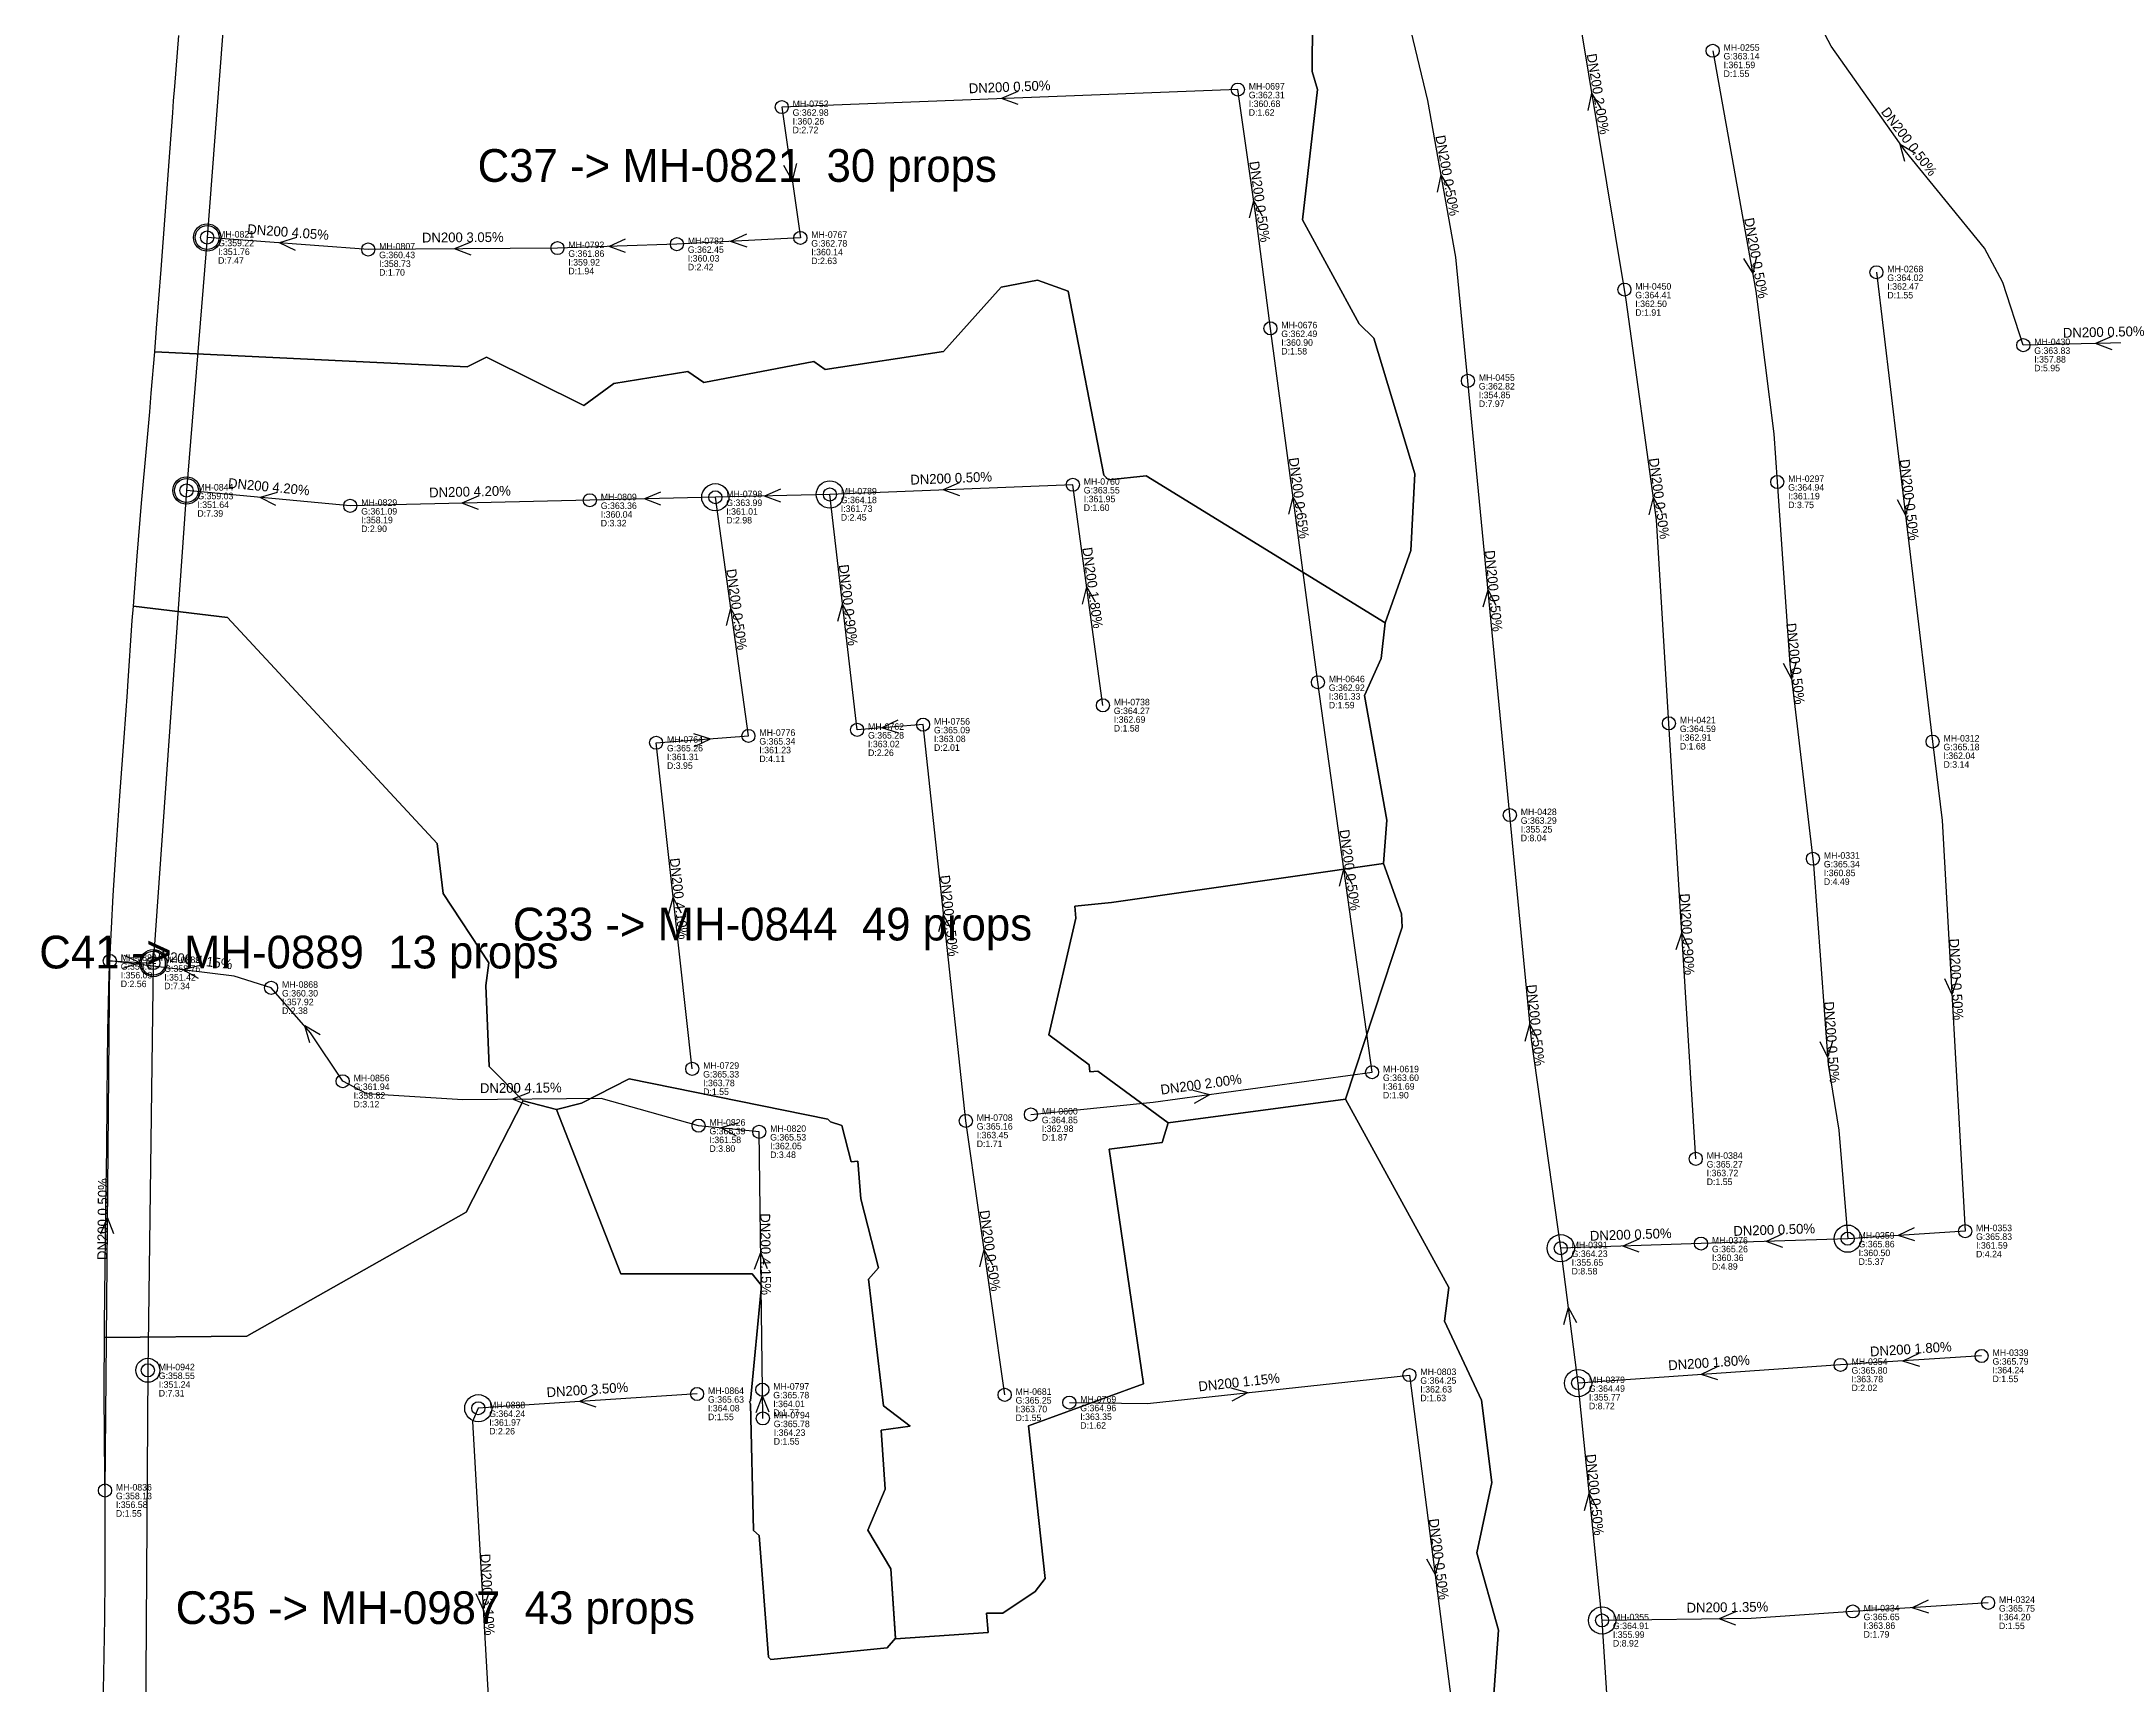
# Model space of a CAD drawing. Header units: metres. Extents: x 449149 to 451990, y 2566737 to 2570847.
# Drawn here: x 450059.5 to 450439.7, y 2569562.5 to 2569864 of the extents above; entities that cross this region are included whole.
import ezdxf
from ezdxf.enums import TextEntityAlignment as Align

# ---------------------------------------------------------------- set-up
doc = ezdxf.new("R2010")
doc.units = ezdxf.units.M
for name, color, linetype in [('SEW-CATCHMENT', 4, 'Continuous'), ('SEW-CATCHMENT-LABEL', 4, 'Continuous'), ('SEW-DROP', 6, 'Continuous'), ('SEW-LABEL', 2, 'Continuous'), ('SEW-MAIN-PIPE', 5, 'Continuous'), ('SEW-MH', 7, 'Continuous'), ('SEW-MH-LABEL', 8, 'Continuous'), ('SEW-PIPE-DN200', 3, 'Continuous'), ('SEW-TRUNK-MH', 7, 'Continuous')]:
    doc.layers.add(name, color=color, linetype=linetype)

msp = doc.modelspace()

# ---------------------------------------------------------------- linework, layer by layer
at = {"layer": 'SEW-CATCHMENT'}
for points in [[(450292.62, 2569877.24), (450292.55, 2569858.44), (450293.48, 2569855.16), (450290.73, 2569831.22), (450301.12, 2569812.15), (450303.82, 2569809.52), (450311.35, 2569784.69), (450310.61, 2569770.6), (450305.91, 2569757.34), (450262.08, 2569784.32), (450255.2, 2569783.57), (450254.33, 2569784.4), (450247.75, 2569818.15), (450242.18, 2569820.2), (450235.46, 2569818.9), (450224.91, 2569807.08), (450203.24, 2569803.8), (450201.15, 2569805.27), (450180.96, 2569801.4), (450178.03, 2569803.42), (450164.48, 2569801.22), (450158.95, 2569797.2), (450141.1, 2569806.09), (450137.55, 2569804.27), (450080.25, 2569807.03), (450080.61, 2569811.41), (450081.43, 2569822.12), (450082.22, 2569832.85), (450083.01, 2569843.58), (450083.56, 2569850.87), (450083.73, 2569853.07), (450083.93, 2569855.68), (450084.65, 2569865.04)], [(450325.7, 2569559.23), (450326.71, 2569572.64), (450322.73, 2569586.81), (450325.48, 2569599.7), (450323.58, 2569614.8), (450316.77, 2569629.31), (450317.56, 2569635.46), (450298.65, 2569670.01), (450309.03, 2569701.53), (450308.89, 2569704.02), (450305.63, 2569713.25), (450306.21, 2569721.17), (450302.13, 2569744), (450305.17, 2569750.81), (450305.91, 2569757.34), (450310.61, 2569770.6), (450311.35, 2569784.69), (450303.82, 2569809.52), (450301.12, 2569812.15), (450290.73, 2569831.22), (450293.48, 2569855.16), (450292.55, 2569858.44), (450292.62, 2569877.24)], [(450070.69, 2569553.41), (450070.92, 2569564.62), (450071.11, 2569574.9), (450071.19, 2569582.34), (450071.18, 2569584.36), (450071.16, 2569596.36), (450071.07, 2569607.11), (450071, 2569617.23), (450071.03, 2569626.33), (450097.12, 2569626.54), (450137.36, 2569649.28), (450147.83, 2569669.73), (450153.96, 2569668.11), (450165.76, 2569638.01), (450189.81, 2569638.01), (450191.55, 2569635.86), (450189.53, 2569614.71), (450189.33, 2569614.54), (450189.54, 2569614.15), (450190.06, 2569590.9), (450191.12, 2569590.03), (450192.79, 2569567.71), (450193.24, 2569567.27), (450214.59, 2569569.43), (450216.1, 2569571.19), (450216.11, 2569571.03), (450233.1, 2569572.19), (450232.81, 2569575.79), (450235.81, 2569575.79), (450241.71, 2569579.71), (450243.57, 2569582.11), (450240.52, 2569610.1), (450261.6, 2569617.82), (450255.29, 2569660.84), (450265.02, 2569662.07), (450266.12, 2569665.67), (450298.65, 2569670.01), (450317.56, 2569635.46), (450316.77, 2569629.31), (450323.58, 2569614.8), (450325.48, 2569599.7), (450322.73, 2569586.81), (450326.71, 2569572.64), (450325.7, 2569559.23)]]:
    msp.add_lwpolyline(points, dxfattribs=at)
for points in [[(450137.55, 2569804.27), (450141.1, 2569806.09), (450158.95, 2569797.2), (450164.48, 2569801.22), (450178.03, 2569803.42), (450180.96, 2569801.4), (450201.15, 2569805.27), (450203.24, 2569803.8), (450224.91, 2569807.08), (450235.46, 2569818.9), (450242.18, 2569820.2), (450247.75, 2569818.15), (450254.33, 2569784.4), (450255.2, 2569783.57), (450262.08, 2569784.32), (450305.91, 2569757.34), (450305.17, 2569750.81), (450302.13, 2569744), (450306.21, 2569721.17), (450305.63, 2569713.25), (450255.73, 2569706.05), (450248.99, 2569705.4), (450249.19, 2569703.19), (450244.23, 2569681.8), (450251.65, 2569676.33), (450251.77, 2569675.02), (450253.24, 2569675.15), (450266.12, 2569665.67), (450265.02, 2569662.07), (450255.29, 2569660.84), (450261.6, 2569617.82), (450240.52, 2569610.1), (450243.57, 2569582.11), (450241.71, 2569579.71), (450235.81, 2569575.79), (450232.81, 2569575.79), (450233.1, 2569572.19), (450216.11, 2569571.03), (450215.23, 2569583.9), (450211.06, 2569591), (450214.23, 2569598.53), (450213.5, 2569609.32), (450218.81, 2569610.03), (450213.93, 2569613.8), (450211.16, 2569637), (450213, 2569639.09), (450209.73, 2569651.76), (450209.19, 2569658.62), (450207.98, 2569658.53), (450206.26, 2569665.2), (450204.16, 2569665.86), (450203.7, 2569666.36), (450167.24, 2569673.73), (450158.52, 2569669.26), (450153.96, 2569668.11), (450147.83, 2569669.73), (450141.59, 2569675.99), (450140.98, 2569690.83), (450141.56, 2569695.03), (450133.13, 2569707.7), (450132.04, 2569716.88), (450093.59, 2569758.32), (450076.34, 2569760.39), (450077.02, 2569769.58), (450077.84, 2569779.28), (450078.81, 2569790), (450079.35, 2569796.05), (450079.63, 2569799.45), (450080.25, 2569807.03), (450137.55, 2569804.27)], [(450132.04, 2569716.88), (450133.13, 2569707.7), (450141.56, 2569695.03), (450140.98, 2569690.83), (450141.59, 2569675.99), (450147.83, 2569669.73), (450137.36, 2569649.28), (450097.12, 2569626.54), (450071.03, 2569626.33), (450071.04, 2569628.66), (450071.15, 2569639.43), (450071.3, 2569650.19), (450071.46, 2569660.95), (450071.56, 2569669.96), (450071.56, 2569670.47), (450071.67, 2569682.47), (450071.9, 2569692.93), (450072.03, 2569695.35), (450072.64, 2569707.34), (450073.13, 2569714.86), (450073.87, 2569725.6), (450074.65, 2569736.33), (450075.24, 2569744.64), (450075.32, 2569745.82), (450076.14, 2569757.79), (450076.34, 2569760.39), (450093.59, 2569758.32), (450132.04, 2569716.88)], [(450249.19, 2569703.19), (450248.99, 2569705.4), (450255.73, 2569706.05), (450305.63, 2569713.25), (450308.89, 2569704.02), (450309.03, 2569701.53), (450298.65, 2569670.01), (450266.12, 2569665.67), (450253.24, 2569675.15), (450251.77, 2569675.02), (450251.65, 2569676.33), (450244.23, 2569681.8), (450249.19, 2569703.19)], [(450167.24, 2569673.73), (450203.7, 2569666.36), (450204.16, 2569665.86), (450206.26, 2569665.2), (450207.98, 2569658.53), (450209.19, 2569658.62), (450209.73, 2569651.76), (450213, 2569639.09), (450211.16, 2569637), (450213.93, 2569613.8), (450218.81, 2569610.03), (450213.5, 2569609.32), (450214.23, 2569598.53), (450211.06, 2569591), (450215.23, 2569583.9), (450216.1, 2569571.19), (450214.59, 2569569.43), (450193.24, 2569567.27), (450192.79, 2569567.71), (450191.12, 2569590.03), (450190.06, 2569590.9), (450189.54, 2569614.15), (450189.33, 2569614.54), (450189.53, 2569614.71), (450191.55, 2569635.86), (450189.81, 2569638.01), (450165.76, 2569638.01), (450153.96, 2569668.11), (450158.52, 2569669.26), (450167.24, 2569673.73)]]:
    msp.add_lwpolyline(points, close=True, dxfattribs=at)
at = {"layer": 'SEW-DROP'}
for centre in [(450089.88, 2569828), (450086.08, 2569781.61), (450183.07, 2569780.37), (450204.08, 2569780.89), (450080, 2569694.96), (450338.1, 2569642.67), (450390.73, 2569644.43), (450341.28, 2569617.95), (450139.6, 2569613.33), (450345.68, 2569574.44)]:
    msp.add_circle(centre, 2.5, dxfattribs=at)
at = {"layer": 'SEW-LABEL'}
for p, q in [((450238.52, 2569854.78), (450235.57, 2569853.47)), ((450238.61, 2569852.38), (450235.57, 2569853.47)), ((450343.14, 2569851.3), (450343.83, 2569854.46)), ((450345.51, 2569851.69), (450343.83, 2569854.46)), ((450197.93, 2569841.58), (450197.16, 2569838.44)), ((450401.23, 2569841.94), (450400.37, 2569845.06)), ((450403.14, 2569843.4), (450400.37, 2569845.06)), ((450195.55, 2569841.24), (450197.16, 2569838.44)), ((450315.53, 2569836.33), (450316.18, 2569839.5)), ((450317.89, 2569836.76), (450316.18, 2569839.5)), ((450281.04, 2569831.61), (450281.81, 2569834.75)), ((450283.42, 2569831.94), (450281.81, 2569834.75)), ((450106.23, 2569827.99), (450103.15, 2569827.02)), ((450106.05, 2569825.6), (450103.15, 2569827.02)), ((450138.25, 2569827.15), (450135.26, 2569825.93)), ((450166.52, 2569827.68), (450163.57, 2569826.38)), ((450166.6, 2569825.28), (450163.57, 2569826.38)), ((450188.78, 2569828.63), (450185.84, 2569827.28)), ((450188.9, 2569826.24), (450185.84, 2569827.28)), ((450138.27, 2569824.75), (450135.26, 2569825.93)), ((450371.62, 2569824.14), (450373.33, 2569821.4)), ((450373.98, 2569824.57), (450373.33, 2569821.4)), ((450439.17, 2569809.83), (450436.2, 2569808.56)), ((450439.23, 2569807.43), (450436.2, 2569808.56)), ((450102.7, 2569781.26), (450099.61, 2569780.35)), ((450173.03, 2569781.33), (450170.06, 2569780.06)), ((450195.04, 2569781.86), (450192.07, 2569780.59)), ((450227.81, 2569783.04), (450224.86, 2569781.72)), ((450227.9, 2569780.64), (450224.86, 2569781.72)), ((450102.48, 2569778.87), (450099.61, 2569780.35)), ((450139.56, 2569780.55), (450136.59, 2569779.28)), ((450139.61, 2569778.15), (450136.59, 2569779.28)), ((450173.09, 2569778.93), (450170.06, 2569780.06)), ((450195.1, 2569779.47), (450192.07, 2569780.59)), ((450288.23, 2569777.26), (450289.02, 2569780.39)), ((450290.6, 2569777.58), (450289.02, 2569780.39)), ((450354.31, 2569777.18), (450355.09, 2569780.31)), ((450356.69, 2569777.51), (450355.09, 2569780.31)), ((450399.78, 2569779.95), (450401.33, 2569777.11)), ((450402.16, 2569780.24), (450401.33, 2569777.11)), ((450250.4, 2569760.8), (450251.18, 2569763.93)), ((450252.78, 2569761.12), (450251.18, 2569763.93)), ((450323.87, 2569760.31), (450324.78, 2569763.41)), ((450326.26, 2569760.54), (450324.78, 2569763.41)), ((450185.12, 2569756.84), (450185.9, 2569759.98)), ((450187.5, 2569757.17), (450185.9, 2569759.98)), ((450205.55, 2569757.68), (450206.4, 2569760.8)), ((450207.94, 2569757.96), (450206.4, 2569760.8)), ((450378.92, 2569749.93), (450380.43, 2569747.07)), ((450381.3, 2569750.19), (450380.43, 2569747.07)), ((450216.52, 2569739.52), (450213.62, 2569738.09)), ((450179.09, 2569737.08), (450182.17, 2569736.11)), ((450179.27, 2569734.69), (450182.17, 2569736.11)), ((450216.71, 2569737.12), (450213.62, 2569738.09)), ((450297.56, 2569709.05), (450298.33, 2569712.19)), ((450299.93, 2569709.38), (450298.33, 2569712.19)), ((450174.49, 2569703.85), (450175.35, 2569706.97)), ((450176.88, 2569704.12), (450175.35, 2569706.97)), ((450224.05, 2569700.73), (450224.92, 2569703.84)), ((450226.44, 2569700.99), (450224.92, 2569703.84)), ((450359.3, 2569697.43), (450360.32, 2569700.5)), ((450361.7, 2569697.58), (450360.32, 2569700.5)), ((450074.46, 2569694.03), (450077.51, 2569695.08)), ((450074.58, 2569696.43), (450077.51, 2569695.08)), ((450088.59, 2569694.53), (450085.46, 2569693.7)), ((450088.29, 2569692.14), (450085.46, 2569693.7)), ((450408.46, 2569692.16), (450409.83, 2569689.23)), ((450410.86, 2569692.29), (450409.83, 2569689.23)), ((450108.68, 2569680.36), (450107.8, 2569683.47)), ((450110.58, 2569681.82), (450107.8, 2569683.47)), ((450331.58, 2569680.67), (450332.46, 2569683.78)), ((450333.96, 2569680.92), (450332.46, 2569683.78)), ((450385.63, 2569680.6), (450387.04, 2569677.7)), ((450388.02, 2569680.78), (450387.04, 2569677.7)), ((450148.89, 2569671.2), (450145.9, 2569669.98)), ((450270.62, 2569671.64), (450273.76, 2569670.86)), ((450270.95, 2569669.26), (450273.76, 2569670.86)), ((450148.91, 2569668.8), (450145.9, 2569669.98)), ((450187.17, 2569665.62), (450184.07, 2569664.73)), ((450186.93, 2569663.24), (450184.07, 2569664.73)), ((450070.37, 2569645.31), (450071.6, 2569648.3)), ((450072.77, 2569645.29), (450071.6, 2569648.3)), ((450352.43, 2569644.35), (450349.47, 2569643.05)), ((450378.74, 2569645.23), (450375.78, 2569643.93)), ((450378.82, 2569642.83), (450375.78, 2569643.93)), ((450402.92, 2569646.41), (450400, 2569645.02)), ((450403.07, 2569644.01), (450400, 2569645.02)), ((450190.23, 2569638.86), (450191.39, 2569641.88)), ((450192.63, 2569638.89), (450191.39, 2569641.88)), ((450231.59, 2569639.25), (450232.36, 2569642.39)), ((450233.97, 2569639.59), (450232.36, 2569642.39)), ((450352.51, 2569641.95), (450349.47, 2569643.05)), ((450338.69, 2569628.67), (450339.5, 2569631.8)), ((450341.07, 2569628.97), (450339.5, 2569631.8)), ((450403.78, 2569623.39), (450400.86, 2569622)), ((450403.93, 2569621), (450400.86, 2569622)), ((450366.77, 2569620.91), (450363.86, 2569619.51)), ((450366.93, 2569618.52), (450363.86, 2569619.51)), ((450161.08, 2569615.94), (450158.17, 2569614.55)), ((450161.24, 2569613.54), (450158.17, 2569614.55)), ((450190.56, 2569612.58), (450191.71, 2569615.6)), ((450192.96, 2569612.62), (450191.71, 2569615.6)), ((450277.59, 2569617.07), (450280.71, 2569616.2)), ((450277.85, 2569614.68), (450280.71, 2569616.2)), ((450342.44, 2569594.58), (450343.33, 2569597.69)), ((450344.82, 2569594.82), (450343.33, 2569597.69)), ((450313.49, 2569585.7), (450315.06, 2569582.87)), ((450315.87, 2569586), (450315.06, 2569582.87)), ((450139.13, 2569579.36), (450140.5, 2569576.43)), ((450141.53, 2569579.49), (450140.5, 2569576.43)), ((450370.17, 2569575.98), (450367.18, 2569574.73)), ((450405.48, 2569578.15), (450402.56, 2569576.77)), ((450405.63, 2569575.76), (450402.56, 2569576.77)), ((450370.2, 2569573.58), (450367.18, 2569574.73))]:
    msp.add_line(p, q, dxfattribs=at)
at = {"layer": 'SEW-MAIN-PIPE'}
for points in [[(450095.43, 2569901.09), (450089.88, 2569828)], [(450089.88, 2569828), (450086.08, 2569781.61)], [(450086.08, 2569781.61), (450080, 2569694.96)], [(450080, 2569694.96), (450079, 2569620.29)], [(450079, 2569620.29), (450078.5, 2569545.62)]]:
    msp.add_lwpolyline(points, dxfattribs=at)
at = {"layer": 'SEW-MH'}
for centre in [(450365.97, 2569862.25), (450195.24, 2569851.92), (450278.89, 2569855.13), (450089.88, 2569828), (450119.41, 2569825.81), (450154.11, 2569826.06), (450176.02, 2569826.79), (450198.66, 2569827.93), (450396, 2569821.63), (450349.78, 2569818.45), (450284.86, 2569811.35), (450422.94, 2569808.27), (450321.08, 2569801.73), (450086.08, 2569781.61), (450160.06, 2569779.83), (450183.07, 2569780.37), (450204.08, 2569780.89), (450248.63, 2569782.67), (450377.82, 2569783.18), (450116.12, 2569778.8), (450293.57, 2569746.46), (450254.14, 2569742.22), (450209.07, 2569737.73), (450221.17, 2569738.68), (450357.95, 2569738.92), (450172.2, 2569735.37), (450189.14, 2569736.62), (450406.3, 2569735.58), (450328.77, 2569722.1), (450384.36, 2569714.1), (450072.03, 2569695.35), (450080, 2569694.96), (450101.6, 2569690.43), (450114.73, 2569673.29), (450178.83, 2569675.58), (450303.5, 2569674.94), (450229, 2569666.02), (450240.94, 2569667.2), (450179.99, 2569665.15), (450191.12, 2569664.02), (450362.87, 2569659.07), (450338.1, 2569642.67), (450363.83, 2569643.53), (450390.73, 2569644.43), (450412.27, 2569645.8), (450079, 2569620.29), (450389.43, 2569621.28), (450415.29, 2569622.92), (450179.72, 2569615.95), (450191.69, 2569616.74), (450310.36, 2569619.42), (450341.28, 2569617.95), (450139.6, 2569613.33), (450236.13, 2569615.79), (450247.99, 2569614.38), (450191.78, 2569611.47), (450071.14, 2569598.25), (450345.68, 2569574.44), (450391.65, 2569576.08), (450416.47, 2569577.64)]:
    msp.add_circle(centre, 1.2, dxfattribs=at)
at = {"layer": 'SEW-PIPE-DN200'}
for points in [[(450349.78, 2569818.45), (450338.37, 2569887.51)], [(450422.94, 2569808.27), (450419.2, 2569819.77), (450415.81, 2569826.06), (450401.26, 2569843.88), (450387.7, 2569863.07), (450385.47, 2569867.26), (450380.77, 2569880.4)], [(450321.08, 2569801.73), (450318.89, 2569824.39), (450313.73, 2569853.12), (450308.8, 2569873.81)], [(450365.97, 2569862.25), (450373.91, 2569818.19), (450377.21, 2569792), (450377.82, 2569783.18)], [(450278.89, 2569855.13), (450195.24, 2569851.92)], [(450284.86, 2569811.35), (450282.19, 2569832.07), (450278.89, 2569855.13)], [(450195.24, 2569851.92), (450198.66, 2569827.93)], [(450119.41, 2569825.81), (450089.88, 2569828)], [(450176.02, 2569826.79), (450154.11, 2569826.06)], [(450198.66, 2569827.93), (450176.02, 2569826.79)], [(450154.11, 2569826.06), (450119.41, 2569825.81)], [(450396, 2569821.63), (450406.3, 2569735.58)], [(450357.95, 2569738.92), (450355.65, 2569776.26), (450350.09, 2569816.58), (450349.78, 2569818.45)], [(450293.57, 2569746.46), (450284.86, 2569811.35)], [(450452.34, 2569808.03), (450449.59, 2569808.86), (450422.94, 2569808.27)], [(450328.77, 2569722.1), (450321.08, 2569801.73)], [(450116.12, 2569778.8), (450086.08, 2569781.61)], [(450204.08, 2569780.89), (450183.07, 2569780.37)], [(450248.63, 2569782.67), (450204.08, 2569780.89)], [(450209.07, 2569737.73), (450204.08, 2569780.89)], [(450254.14, 2569742.22), (450248.63, 2569782.67)], [(450377.82, 2569783.18), (450380.12, 2569749.8), (450384.36, 2569714.1)], [(450160.06, 2569779.83), (450116.12, 2569778.8)], [(450183.07, 2569780.37), (450160.06, 2569779.83)], [(450189.14, 2569736.62), (450183.07, 2569780.37)], [(450303.5, 2569674.94), (450293.57, 2569746.46)], [(450362.87, 2569659.07), (450357.95, 2569738.92)], [(450172.2, 2569735.37), (450189.14, 2569736.62)], [(450178.83, 2569675.58), (450172.2, 2569735.37)], [(450221.17, 2569738.68), (450209.07, 2569737.73)], [(450229, 2569666.02), (450221.17, 2569738.68)], [(450406.3, 2569735.58), (450408.04, 2569721.09), (450412.27, 2569645.8)], [(450338.1, 2569642.67), (450332.75, 2569680.94), (450328.77, 2569722.1)], [(450384.36, 2569714.1), (450384.49, 2569713.02), (450387.14, 2569676.38), (450389.12, 2569664.34), (450390.73, 2569644.43)], [(450071.14, 2569598.25), (450072.03, 2569695.35)], [(450101.6, 2569690.43), (450101.6, 2569690.43), (450094.83, 2569692.55), (450072.03, 2569695.35)], [(450072.03, 2569695.35), (450080, 2569694.96)], [(450114.73, 2569673.29), (450114.73, 2569673.29), (450108.8, 2569682.18), (450101.6, 2569690.43)], [(450240.94, 2569667.2), (450263.39, 2569669.43), (450303.5, 2569674.94)], [(450179.99, 2569665.15), (450162.14, 2569670.11), (450136.74, 2569669.9), (450119.17, 2569670.96), (450114.73, 2569673.29)], [(450191.12, 2569664.02), (450179.99, 2569665.15)], [(450191.69, 2569616.74), (450191.12, 2569664.02)], [(450236.13, 2569615.79), (450229, 2569666.02)], [(450390.73, 2569644.43), (450363.83, 2569643.53)], [(450412.27, 2569645.8), (450390.73, 2569644.43)], [(450363.83, 2569643.53), (450338.1, 2569642.67)], [(450341.28, 2569617.95), (450338.1, 2569642.67)], [(450389.43, 2569621.28), (450341.28, 2569617.95)], [(450415.29, 2569622.92), (450389.43, 2569621.28)], [(450247.99, 2569614.38), (450262.33, 2569614.2), (450310.36, 2569619.42)], [(450310.36, 2569619.42), (450318.08, 2569559.43), (450318.75, 2569549.24)], [(450345.68, 2569574.44), (450341.28, 2569617.95)], [(450179.72, 2569615.95), (450139.6, 2569613.33)], [(450191.78, 2569611.47), (450191.69, 2569616.74)], [(450139.6, 2569613.33), (450139.6, 2569613.33), (450138.55, 2569610.9), (450142.43, 2569542.31)], [(450391.65, 2569576.08), (450373.02, 2569574.81), (450345.68, 2569574.44)], [(450416.47, 2569577.64), (450391.65, 2569576.08)], [(450350.07, 2569506.73), (450345.68, 2569574.44)]]:
    msp.add_lwpolyline(points, dxfattribs=at)
at = {"layer": 'SEW-TRUNK-MH'}
for centre in [(450089.88, 2569828), (450086.08, 2569781.61), (450080, 2569694.96), (450079, 2569620.29)]:
    msp.add_circle(centre, 2.2, dxfattribs=at)

# ---------------------------------------------------------------- texts
at = {"layer": 'SEW-CATCHMENT-LABEL'}
for s, p in [('C37 -> MH-0821  30 props', (450187.08, 2569838.21)), ('C33 -> MH-0844  49 props', (450193.55, 2569699.11)), ('C41 -> MH-0889  13 props', (450106.69, 2569693.98)), ('C35 -> MH-0987  43 props', (450131.71, 2569573.77))]:
    msp.add_text(s, height=6, dxfattribs=at).set_placement(p, align=Align.CENTER)
at = {"layer": 'SEW-LABEL'}
for s, rotation, p in [('DN200 2.00%', 279.3809, (450344.08, 2569854.18)), ('DN200 0.50%', 2.197, (450237.07, 2569854.73)), ('DN200 0.50%', 307.254, (450401.28, 2569845.06)), ('DN200 0.50%', 280.1806, (450316.44, 2569839.22)), ('DN200 0.50%', 277.9789, (450282.02, 2569834.46)), ('DN200 4.05%', 355.7636, (450104.65, 2569828.11)), ('DN200 0.50%', -79.7861, (450373.06, 2569824.08)), ('DN200 3.05%', 0.4162, (450136.76, 2569827.14)), ('DN200 0.50%', 1.2689, (450437.7, 2569809.79)), ('DN200 0.50%', 2.2928, (450226.35, 2569782.98)), ('DN200 0.65%', 277.6511, (450289.22, 2569780.11)), ('DN200 0.50%', 277.8454, (450355.29, 2569780.03)), ('DN200 0.50%', -83.1721, (450401.15, 2569779.8)), ('DN200 4.20%', 354.6608, (450101.1, 2569781.41)), ('DN200 4.20%', 1.3351, (450138.09, 2569780.52)), ('DN200 1.80%', 277.755, (450251.38, 2569763.65)), ('DN200 0.50%', 275.5163, (450324.92, 2569763.12)), ('DN200 0.50%', 277.9086, (450186.11, 2569759.69)), ('DN200 0.90%', 276.5907, (450206.57, 2569760.51)), ('DN200 0.50%', -83.7655, (450380.27, 2569749.76)), ('DN200 0.50%', 277.9018, (450298.54, 2569711.9)), ('DN200 4.10%', 276.3291, (450175.52, 2569706.68)), ('DN200 0.50%', 276.1551, (450225.08, 2569703.55)), ('DN200 0.90%', 273.5272, (450360.41, 2569700.2)), ('DN200 4.15%', 352.9864, (450086.95, 2569694.72)), ('DN200 0.50%', -86.781, (450409.75, 2569691.93)), ('DN200 0.50%', 275.9134, (450332.62, 2569683.49)), ('DN200 0.50%', -85.8703, (450386.93, 2569680.39)), ('DN200 2.00%', 7.8223, (450272.27, 2569671.85)), ('DN200 4.15%', 0.4772, (450147.4, 2569671.19)), ('DN200 0.50%', 89.4782, (450071.59, 2569648)), ('DN200 4.15%', 270.6912, (450191.41, 2569641.58)), ('DN200 0.50%', 278.082, (450232.57, 2569642.1)), ('DN200 0.50%', 1.9255, (450350.97, 2569644.3)), ('DN200 0.50%', 1.9126, (450377.28, 2569645.18)), ('DN200 1.80%', 3.6373, (450402.36, 2569623.3)), ('DN200 1.80%', 3.9526, (450365.36, 2569620.81)), ('DN200 3.50%', 3.7359, (450159.66, 2569615.84)), ('DN200 1.15%', 6.2079, (450279.21, 2569617.23)), ('DN200 0.50%', 275.7721, (450343.48, 2569597.39)), ('DN200 0.50%', -82.6644, (450314.87, 2569585.56)), ('DN200 3.10%', -86.7582, (450140.41, 2569579.13)), ('DN200 1.35%', 0.787, (450368.68, 2569575.96))]:
    msp.add_text(s, height=1.8, rotation=rotation, dxfattribs=at).set_placement(p, align=Align.CENTER)
at = {"layer": 'SEW-MH-LABEL'}
for s, p in [('G:363.14', (450367.97, 2569860.65)), ('MH-0255', (450367.97, 2569862.25)), ('D:1.55', (450367.97, 2569857.45)), ('I:361.59', (450367.97, 2569859.05)), ('MH-0752', (450197.24, 2569851.92)), ('G:362.31', (450280.89, 2569853.53)), ('MH-0697', (450280.89, 2569855.13)), ('I:360.68', (450280.89, 2569851.93)), ('G:362.98', (450197.24, 2569850.32)), ('I:360.26', (450197.24, 2569848.72)), ('D:1.62', (450280.89, 2569850.33)), ('D:2.72', (450197.24, 2569847.12)), ('G:359.22', (450091.88, 2569826.4)), ('MH-0821', (450091.88, 2569828)), ('MH-0807', (450121.41, 2569825.81)), ('MH-0792', (450156.11, 2569826.06)), ('G:362.45', (450178.02, 2569825.19)), ('MH-0782', (450178.02, 2569826.79)), ('G:362.78', (450200.66, 2569826.33)), ('MH-0767', (450200.66, 2569827.93)), ('D:7.47', (450091.88, 2569823.2)), ('I:351.76', (450091.88, 2569824.8)), ('G:360.43', (450121.41, 2569824.21)), ('I:358.73', (450121.41, 2569822.61)), ('G:361.86', (450156.11, 2569824.46)), ('D:1.94', (450156.11, 2569821.26)), ('I:359.92', (450156.11, 2569822.86)), ('D:2.42', (450178.02, 2569821.99)), ('I:360.03', (450178.02, 2569823.59)), ('D:2.63', (450200.66, 2569823.13)), ('I:360.14', (450200.66, 2569824.73)), ('MH-0268', (450398, 2569821.63)), ('D:1.70', (450121.41, 2569821.01)), ('MH-0450', (450351.78, 2569818.45)), ('G:364.02', (450398, 2569820.03)), ('I:362.47', (450398, 2569818.43)), ('G:364.41', (450351.78, 2569816.85)), ('D:1.91', (450351.78, 2569813.65)), ('I:362.50', (450351.78, 2569815.25)), ('D:1.55', (450398, 2569816.83)), ('MH-0676', (450286.86, 2569811.35)), ('G:362.49', (450286.86, 2569809.75)), ('D:1.58', (450286.86, 2569806.55)), ('I:360.90', (450286.86, 2569808.15)), ('G:363.83', (450424.94, 2569806.67)), ('MH-0430', (450424.94, 2569808.27)), ('D:5.95', (450424.94, 2569803.47)), ('I:357.88', (450424.94, 2569805.07)), ('G:362.82', (450323.08, 2569800.13)), ('MH-0455', (450323.08, 2569801.73)), ('I:354.85', (450323.08, 2569798.53)), ('D:7.97', (450323.08, 2569796.93)), ('G:359.03', (450088.08, 2569780.01)), ('MH-0844', (450088.08, 2569781.61)), ('MH-0809', (450162.06, 2569779.83)), ('MH-0798', (450185.07, 2569780.37)), ('MH-0789', (450206.08, 2569780.89)), ('G:363.55', (450250.63, 2569781.07)), ('MH-0760', (450250.63, 2569782.67)), ('I:361.95', (450250.63, 2569779.47)), ('G:364.94', (450379.82, 2569781.58)), ('MH-0297', (450379.82, 2569783.18)), ('I:361.19', (450379.82, 2569779.98)), ('D:7.39', (450088.08, 2569776.81)), ('I:351.64', (450088.08, 2569778.41)), ('G:361.09', (450118.12, 2569777.2)), ('MH-0829', (450118.12, 2569778.8)), ('G:363.36', (450162.06, 2569778.23)), ('I:360.04', (450162.06, 2569776.63)), ('G:363.99', (450185.07, 2569778.77)), ('I:361.01', (450185.07, 2569777.17)), ('G:364.18', (450206.08, 2569779.29)), ('D:2.45', (450206.08, 2569776.09)), ('I:361.73', (450206.08, 2569777.69)), ('D:1.60', (450250.63, 2569777.87)), ('D:3.75', (450379.82, 2569778.38)), ('D:2.90', (450118.12, 2569774)), ('I:358.19', (450118.12, 2569775.6)), ('D:3.32', (450162.06, 2569775.03)), ('D:2.98', (450185.07, 2569775.57)), ('MH-0646', (450295.57, 2569746.46)), ('MH-0738', (450256.14, 2569742.22)), ('G:362.92', (450295.57, 2569744.86)), ('D:1.59', (450295.57, 2569741.66)), ('I:361.33', (450295.57, 2569743.26)), ('MH-0762', (450211.07, 2569737.73)), ('MH-0756', (450223.17, 2569738.68)), ('G:364.27', (450256.14, 2569740.62)), ('I:362.69', (450256.14, 2569739.02)), ('MH-0421', (450359.95, 2569738.92)), ('MH-0764', (450174.2, 2569735.37)), ('G:365.34', (450191.14, 2569735.02)), ('MH-0776', (450191.14, 2569736.62)), ('G:365.28', (450211.07, 2569736.13)), ('I:363.02', (450211.07, 2569734.53)), ('G:365.09', (450223.17, 2569737.08)), ('D:2.01', (450223.17, 2569733.88)), ('I:363.08', (450223.17, 2569735.48)), ('D:1.58', (450256.14, 2569737.42)), ('G:364.59', (450359.95, 2569737.32)), ('D:1.68', (450359.95, 2569734.12)), ('I:362.91', (450359.95, 2569735.72)), ('G:365.18', (450408.3, 2569733.98)), ('MH-0312', (450408.3, 2569735.58)), ('G:365.26', (450174.2, 2569733.77)), ('D:3.95', (450174.2, 2569730.57)), ('I:361.31', (450174.2, 2569732.17)), ('D:4.11', (450191.14, 2569731.82)), ('I:361.23', (450191.14, 2569733.42)), ('D:2.26', (450211.07, 2569732.93)), ('D:3.14', (450408.3, 2569730.78)), ('I:362.04', (450408.3, 2569732.38)), ('G:363.29', (450330.77, 2569720.5)), ('MH-0428', (450330.77, 2569722.1)), ('I:355.25', (450330.77, 2569718.9)), ('D:8.04', (450330.77, 2569717.3)), ('G:365.34', (450386.36, 2569712.5)), ('MH-0331', (450386.36, 2569714.1)), ('D:4.49', (450386.36, 2569709.3)), ('I:360.85', (450386.36, 2569710.9)), ('G:358.65', (450074.03, 2569693.75)), ('MH-0883', (450074.03, 2569695.35)), ('I:356.09', (450074.03, 2569692.15)), ('G:358.76', (450082, 2569693.36)), ('MH-0889', (450082, 2569694.96)), ('D:2.56', (450074.03, 2569690.55)), ('D:7.34', (450082, 2569690.16)), ('I:351.42', (450082, 2569691.76)), ('G:360.30', (450103.6, 2569688.83)), ('MH-0868', (450103.6, 2569690.43)), ('D:2.38', (450103.6, 2569685.63)), ('I:357.92', (450103.6, 2569687.23)), ('MH-0856', (450116.73, 2569673.29)), ('G:365.33', (450180.83, 2569673.98)), ('MH-0729', (450180.83, 2569675.58)), ('G:363.60', (450305.5, 2569673.34)), ('MH-0619', (450305.5, 2569674.94)), ('G:361.94', (450116.73, 2569671.69)), ('I:358.82', (450116.73, 2569670.09)), ('D:1.55', (450180.83, 2569670.78)), ('I:363.78', (450180.83, 2569672.38)), ('D:1.90', (450305.5, 2569670.14)), ('I:361.69', (450305.5, 2569671.74)), ('D:3.12', (450116.73, 2569668.49)), ('MH-0708', (450231, 2569666.02)), ('G:364.85', (450242.94, 2569665.6)), ('MH-0600', (450242.94, 2569667.2)), ('G:365.39', (450181.99, 2569663.55)), ('MH-0826', (450181.99, 2569665.15)), ('I:361.58', (450181.99, 2569661.95)), ('G:365.53', (450193.12, 2569662.42)), ('MH-0820', (450193.12, 2569664.02)), ('G:365.16', (450231, 2569664.42)), ('I:363.45', (450231, 2569662.82)), ('D:1.87', (450242.94, 2569662.4)), ('I:362.98', (450242.94, 2569664)), ('D:3.80', (450181.99, 2569660.35)), ('D:3.48', (450193.12, 2569659.22)), ('I:362.05', (450193.12, 2569660.82)), ('D:1.71', (450231, 2569661.22)), ('MH-0384', (450364.87, 2569659.07)), ('G:365.27', (450364.87, 2569657.47)), ('D:1.55', (450364.87, 2569654.27)), ('I:363.72', (450364.87, 2569655.87)), ('MH-0391', (450340.1, 2569642.67)), ('MH-0376', (450365.83, 2569643.53)), ('G:365.86', (450392.73, 2569642.83)), ('MH-0359', (450392.73, 2569644.43)), ('G:365.83', (450414.27, 2569644.2)), ('MH-0353', (450414.27, 2569645.8)), ('I:361.59', (450414.27, 2569642.6)), ('G:364.23', (450340.1, 2569641.07)), ('I:355.65', (450340.1, 2569639.47)), ('G:365.26', (450365.83, 2569641.93)), ('I:360.36', (450365.83, 2569640.33)), ('D:5.37', (450392.73, 2569639.63)), ('I:360.50', (450392.73, 2569641.23)), ('D:4.24', (450414.27, 2569641)), ('D:8.58', (450340.1, 2569637.87)), ('D:4.89', (450365.83, 2569638.73)), ('MH-0942', (450081, 2569620.29)), ('MH-0354', (450391.43, 2569621.28)), ('G:365.79', (450417.29, 2569621.32)), ('MH-0339', (450417.29, 2569622.92)), ('G:358.55', (450081, 2569618.69)), ('I:351.24', (450081, 2569617.09)), ('MH-0864', (450181.72, 2569615.95)), ('MH-0797', (450193.69, 2569616.74)), ('G:364.25', (450312.36, 2569617.82)), ('MH-0803', (450312.36, 2569619.42)), ('I:362.63', (450312.36, 2569616.22)), ('G:364.49', (450343.28, 2569616.35)), ('MH-0379', (450343.28, 2569617.95)), ('G:365.80', (450391.43, 2569619.68)), ('D:2.02', (450391.43, 2569616.48)), ('I:363.78', (450391.43, 2569618.08)), ('D:1.55', (450417.29, 2569618.12)), ('I:364.24', (450417.29, 2569619.72)), ('D:7.31', (450081, 2569615.49)), ('MH-0888', (450141.6, 2569613.33)), ('G:365.63', (450181.72, 2569614.35)), ('I:364.08', (450181.72, 2569612.75)), ('G:365.78', (450193.69, 2569615.14)), ('I:364.01', (450193.69, 2569613.54)), ('G:365.25', (450238.13, 2569614.19)), ('MH-0681', (450238.13, 2569615.79)), ('I:363.70', (450238.13, 2569612.59)), ('G:364.96', (450249.99, 2569612.78)), ('MH-0769', (450249.99, 2569614.38)), ('D:1.63', (450312.36, 2569614.62)), ('D:8.72', (450343.28, 2569613.15)), ('I:355.77', (450343.28, 2569614.75)), ('G:364.24', (450141.6, 2569611.73)), ('D:2.26', (450141.6, 2569608.53)), ('I:361.97', (450141.6, 2569610.13)), ('D:1.55', (450181.72, 2569611.15)), ('D:1.77', (450193.69, 2569611.94)), ('G:365.78', (450193.78, 2569609.87)), ('MH-0794', (450193.78, 2569611.47)), ('D:1.55', (450238.13, 2569610.99)), ('D:1.62', (450249.99, 2569609.58)), ('I:363.35', (450249.99, 2569611.18)), ('D:1.55', (450193.78, 2569606.67)), ('I:364.23', (450193.78, 2569608.27)), ('MH-0836', (450073.14, 2569598.25)), ('G:358.13', (450073.14, 2569596.65)), ('D:1.55', (450073.14, 2569593.45)), ('I:356.58', (450073.14, 2569595.05)), ('MH-0355', (450347.68, 2569574.44)), ('G:365.65', (450393.65, 2569574.48)), ('MH-0334', (450393.65, 2569576.08)), ('G:365.75', (450418.47, 2569576.04)), ('MH-0324', (450418.47, 2569577.64)), ('I:364.20', (450418.47, 2569574.44)), ('G:364.91', (450347.68, 2569572.84)), ('I:355.99', (450347.68, 2569571.24)), ('D:1.79', (450393.65, 2569571.28)), ('I:363.86', (450393.65, 2569572.88)), ('D:1.55', (450418.47, 2569572.84)), ('D:8.92', (450347.68, 2569569.64))]:
    msp.add_text(s, height=1.2, dxfattribs=at).set_placement(p)

doc.saveas('drawing.dxf')
